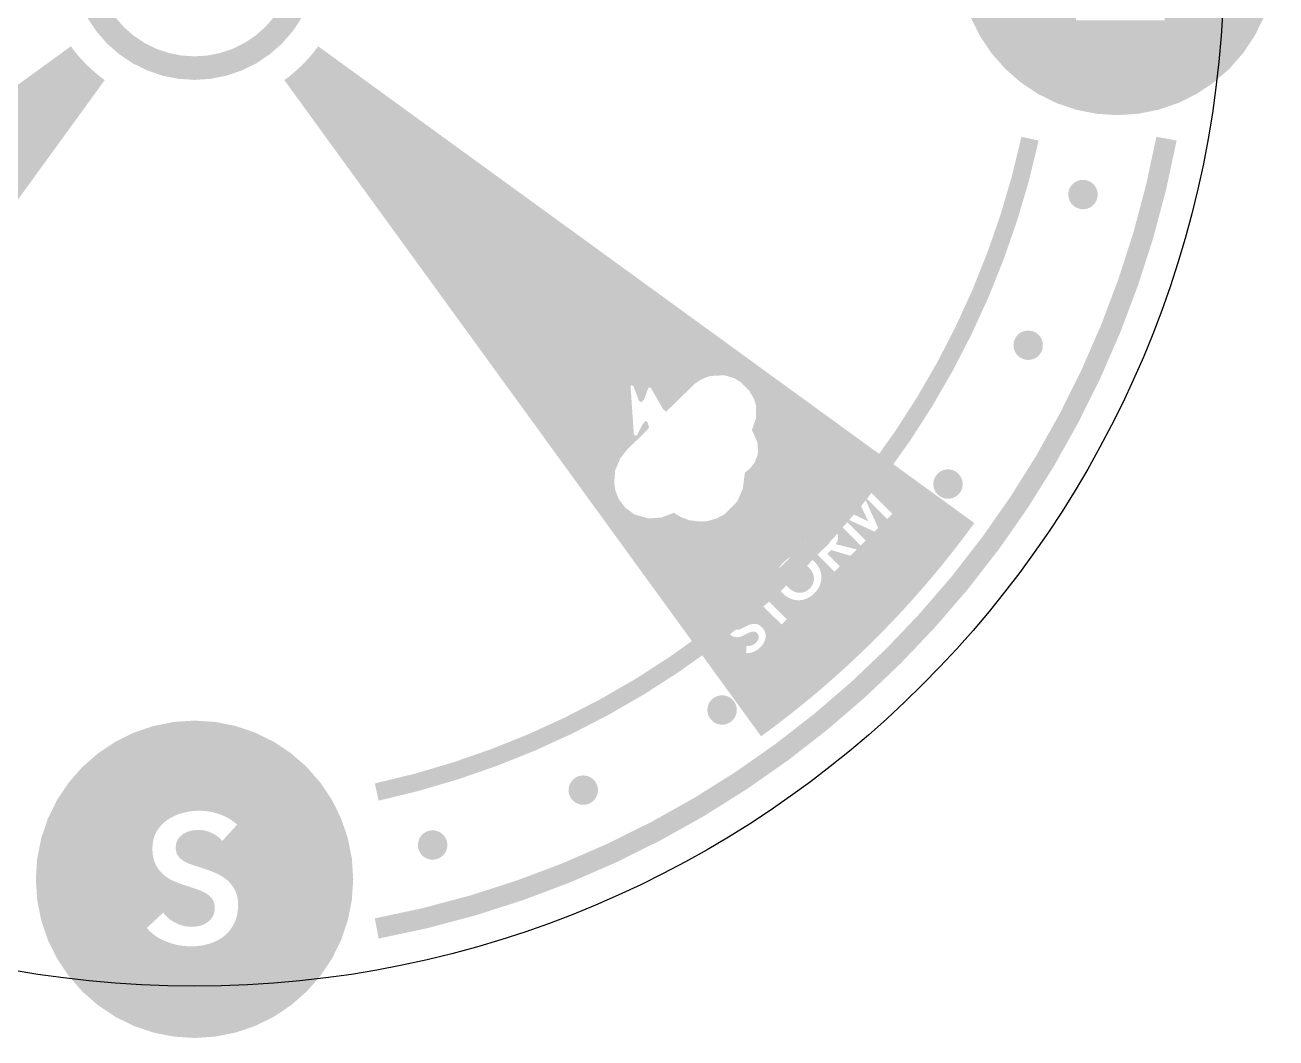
# Model space of a CAD drawing. Header units: millimetres. Extents: x 4 to 203, y 4 to 229.
# Drawn here: x 160.43 to 203, y 155.1 to 189.57 of the extents above; entities that cross this region are included whole.
import ezdxf

# ---------------------------------------------------------------- set-up
doc = ezdxf.new("R2010")
doc.units = ezdxf.units.MM
doc.layers.add('CUT', color=1, linetype='Continuous')
doc.layers.add('RASTER', color=7, linetype='Continuous')

msp = doc.modelspace()

# ---------------------------------------------------------------- hatches: boundary and pattern name
at = {"layer": 'RASTER'}
h = msp.add_hatch(color=7, dxfattribs=at)
h.paths.add_polyline_path([(203, 191.9), (202.954, 191.195), (202.816, 190.502), (202.589, 189.834), (202.277, 189.2), (201.884, 188.613), (201.418, 188.082), (200.887, 187.616), (200.3, 187.223), (199.666, 186.911), (198.998, 186.684), (198.305, 186.546), (197.6, 186.5), (196.895, 186.546), (196.202, 186.684), (195.534, 186.911), (194.9, 187.223), (194.313, 187.616), (193.782, 188.082), (193.316, 188.613), (192.923, 189.2), (192.611, 189.834), (192.384, 190.502), (192.246, 191.195), (192.2, 191.9), (192.246, 192.605), (192.384, 193.298), (192.611, 193.966), (192.923, 194.6), (193.316, 195.187), (193.782, 195.718), (194.313, 196.184), (194.9, 196.577), (195.534, 196.889), (196.202, 197.116), (196.895, 197.254), (197.6, 197.3), (198.305, 197.254), (198.998, 197.116), (199.666, 196.889), (200.3, 196.577), (200.887, 196.184), (201.418, 195.718), (201.884, 195.187), (202.277, 194.6), (202.589, 193.966), (202.816, 193.298), (202.954, 192.605)])
h.paths.add_polyline_path([(196.193, 194.12), (196.193, 189.73), (199.212, 189.73), (199.212, 190.424), (196.974, 190.424), (196.974, 191.664), (198.989, 191.664), (198.989, 192.322), (196.974, 192.322), (196.974, 193.438), (199.1, 193.438), (199.1, 194.12), (196.193, 194.12)], flags=0)
h = msp.add_hatch(color=7, dxfattribs=at)
h.paths.add_polyline_path([(170.4, 191.9), (170.364, 191.352), (170.257, 190.813), (170.08, 190.293), (169.837, 189.8), (169.532, 189.343), (169.17, 188.93), (168.757, 188.568), (168.3, 188.263), (167.807, 188.02), (167.287, 187.843), (166.748, 187.736), (166.2, 187.7), (165.652, 187.736), (165.113, 187.843), (164.593, 188.02), (164.1, 188.263), (163.643, 188.568), (163.23, 188.93), (162.868, 189.343), (162.563, 189.8), (162.32, 190.293), (162.143, 190.813), (162.036, 191.352), (162, 191.9), (162.036, 192.448), (162.143, 192.987), (162.32, 193.507), (162.563, 194), (162.868, 194.457), (163.23, 194.87), (163.643, 195.232), (164.1, 195.537), (164.593, 195.78), (165.113, 195.957), (165.652, 196.064), (166.2, 196.1), (166.748, 196.064), (167.287, 195.957), (167.807, 195.78), (168.3, 195.537), (168.757, 195.232), (169.17, 194.87), (169.532, 194.457), (169.837, 194), (170.08, 193.507), (170.257, 192.987), (170.364, 192.448)])
h.paths.add_polyline_path([(169.6, 191.9), (169.571, 191.456), (169.484, 191.02), (169.341, 190.599), (169.144, 190.2), (168.897, 189.83), (168.604, 189.496), (168.27, 189.203), (167.9, 188.956), (167.501, 188.759), (167.08, 188.616), (166.644, 188.529), (166.2, 188.5), (165.756, 188.529), (165.32, 188.616), (164.899, 188.759), (164.5, 188.956), (164.13, 189.203), (163.796, 189.496), (163.503, 189.83), (163.256, 190.2), (163.059, 190.599), (162.916, 191.02), (162.829, 191.456), (162.8, 191.9), (162.829, 192.344), (162.916, 192.78), (163.059, 193.201), (163.256, 193.6), (163.503, 193.97), (163.796, 194.304), (164.13, 194.597), (164.5, 194.844), (164.899, 195.041), (165.32, 195.184), (165.756, 195.271), (166.2, 195.3), (166.644, 195.271), (167.08, 195.184), (167.501, 195.041), (167.9, 194.844), (168.27, 194.597), (168.604, 194.304), (168.897, 193.97), (169.144, 193.6), (169.341, 193.201), (169.484, 192.78), (169.571, 192.344)], flags=0)
h = msp.add_hatch(color=7, dxfattribs=at)
h.paths.add_polyline_path([(146.921, 165.364), (146.575, 165.619), (146.233, 165.878), (145.894, 166.142), (145.558, 166.41), (145.226, 166.682), (144.898, 166.959), (144.573, 167.24), (144.253, 167.525), (143.935, 167.814), (143.622, 168.108), (143.312, 168.405), (143.007, 168.707), (142.705, 169.012), (142.408, 169.322), (142.114, 169.635), (141.825, 169.953), (141.54, 170.273), (141.259, 170.598), (140.982, 170.926), (140.71, 171.258), (140.442, 171.594), (140.178, 171.933), (139.919, 172.275), (139.664, 172.621), (161.993, 188.844), (162.033, 188.789), (162.075, 188.734), (162.116, 188.681), (162.159, 188.628), (162.202, 188.575), (162.246, 188.523), (162.29, 188.471), (162.336, 188.421), (162.382, 188.37), (162.428, 188.321), (162.475, 188.271), (162.523, 188.223), (162.571, 188.175), (162.621, 188.128), (162.67, 188.082), (162.721, 188.036), (162.771, 187.99), (162.823, 187.946), (162.875, 187.902), (162.928, 187.859), (162.981, 187.816), (163.034, 187.775), (163.089, 187.733), (163.144, 187.693)])
h.paths.add_polyline_path([(147.656, 173.434), (148.081, 173.245), (148.633, 173.173), (148.793, 172.984), (148.984, 172.837), (149.218, 172.744), (149.356, 172.723), (149.664, 172.746), (150.089, 172.933), (150.482, 172.797), (150.896, 172.788), (151.141, 172.859), (151.428, 173.026), (151.714, 173.313), (151.855, 173.547), (151.95, 173.866), (151.925, 174.365), (151.802, 174.673), (151.651, 174.886), (150.707, 175.853), (150.79, 175.952), (151.521, 176.373), (151.536, 176.426), (151.502, 176.465), (151.119, 176.605), (151.028, 176.713), (151.098, 176.781), (151.576, 176.964), (151.612, 177.04), (151.566, 177.062), (149.951, 176.951), (149.893, 176.904), (149.908, 176.843), (150.248, 176.675), (150.391, 176.564), (150.365, 176.492), (150.184, 176.433), (150.11, 176.469), (149.409, 177.191), (149.122, 177.41), (148.708, 177.587), (148.304, 177.618), (148.049, 177.587), (147.73, 177.461), (147.443, 177.244), (147.218, 176.936), (147.078, 176.458), (147.105, 176.023), (147.271, 175.587), (147.131, 175.364), (147.016, 175.066), (146.978, 174.758), (146.986, 174.45), (147.078, 174.131), (147.224, 173.855), (147.656, 173.434)], flags=0)
h.paths.add_polyline_path([(143.755, 173.22), (143.998, 173.231), (143.996, 173.259), (143.993, 173.286), (143.988, 173.314), (143.982, 173.341), (143.974, 173.368), (143.965, 173.395), (143.955, 173.422), (143.942, 173.448), (143.929, 173.474), (143.915, 173.499), (143.9, 173.523), (143.885, 173.546), (143.868, 173.568), (143.851, 173.59), (143.833, 173.61), (143.814, 173.63), (143.797, 173.646), (143.78, 173.662), (143.761, 173.678), (143.743, 173.693), (143.723, 173.707), (143.704, 173.72), (143.684, 173.733), (143.663, 173.746), (143.642, 173.757), (143.621, 173.768), (143.6, 173.777), (143.579, 173.786), (143.557, 173.793), (143.536, 173.8), (143.514, 173.805), (143.492, 173.809), (143.47, 173.813), (143.448, 173.815), (143.426, 173.816), (143.404, 173.815), (143.383, 173.814), (143.361, 173.811), (143.339, 173.807), (143.317, 173.802), (143.296, 173.795), (143.274, 173.787), (143.254, 173.777), (143.233, 173.765), (143.213, 173.752), (143.193, 173.737), (143.173, 173.72), (143.154, 173.702), (143.137, 173.684), (143.121, 173.667), (143.107, 173.649), (143.095, 173.631), (143.084, 173.614), (143.074, 173.596), (143.065, 173.579), (143.059, 173.561), (143.053, 173.544), (143.048, 173.526), (143.044, 173.509), (143.041, 173.492), (143.039, 173.474), (143.037, 173.457), (143.037, 173.44), (143.037, 173.423), (143.039, 173.406), (143.04, 173.389), (143.043, 173.372), (143.046, 173.355), (143.05, 173.338), (143.055, 173.322), (143.06, 173.305), (143.066, 173.289), (143.073, 173.273), (143.079, 173.257), (143.086, 173.241), (143.093, 173.225), (143.1, 173.21), (143.108, 173.195), (143.115, 173.179), (143.123, 173.164), (143.131, 173.149), (143.138, 173.134), (143.146, 173.119), (143.153, 173.104), (143.161, 173.089), (143.168, 173.074), (143.175, 173.06), (143.182, 173.046), (143.189, 173.032), (143.195, 173.018), (143.201, 173.004), (143.206, 172.991), (143.211, 172.977), (143.216, 172.964), (143.219, 172.952), (143.223, 172.939), (143.225, 172.926), (143.227, 172.914), (143.229, 172.902), (143.23, 172.89), (143.23, 172.878), (143.229, 172.867), (143.228, 172.855), (143.227, 172.844), (143.224, 172.833), (143.221, 172.822), (143.216, 172.811), (143.211, 172.801), (143.205, 172.79), (143.197, 172.78), (143.189, 172.77), (143.179, 172.76), (143.169, 172.75), (143.159, 172.741), (143.148, 172.733), (143.138, 172.726), (143.127, 172.72), (143.116, 172.715), (143.105, 172.711), (143.095, 172.708), (143.084, 172.705), (143.073, 172.703), (143.062, 172.702), (143.051, 172.701), (143.04, 172.701), (143.028, 172.701), (143.017, 172.703), (143.006, 172.704), (142.995, 172.706), (142.984, 172.709), (142.973, 172.712), (142.963, 172.716), (142.952, 172.721), (142.942, 172.725), (142.931, 172.731), (142.921, 172.737), (142.911, 172.743), (142.902, 172.749), (142.892, 172.756), (142.883, 172.763), (142.875, 172.77), (142.866, 172.777), (142.858, 172.785), (142.85, 172.793), (142.836, 172.808), (142.822, 172.824), (142.809, 172.842), (142.797, 172.86), (142.786, 172.879), (142.776, 172.9), (142.767, 172.921), (142.759, 172.943), (142.751, 172.966), (142.746, 172.989), (142.741, 173.011), (142.738, 173.034), (142.737, 173.056), (142.737, 173.078), (142.738, 173.1), (142.741, 173.122), (142.495, 173.131), (142.493, 173.098), (142.494, 173.066), (142.496, 173.033), (142.501, 173.001), (142.508, 172.968), (142.517, 172.936), (142.528, 172.903), (142.541, 172.871), (142.556, 172.839), (142.572, 172.808), (142.59, 172.778), (142.608, 172.75), (142.628, 172.722), (142.649, 172.695), (142.672, 172.669), (142.696, 172.644), (142.714, 172.626), (142.733, 172.609), (142.753, 172.593), (142.772, 172.577), (142.793, 172.563), (142.813, 172.549), (142.834, 172.536), (142.856, 172.524), (142.877, 172.513), (142.899, 172.503), (142.921, 172.494), (142.943, 172.486), (142.965, 172.48), (142.987, 172.475), (143.009, 172.47), (143.031, 172.467), (143.053, 172.465), (143.076, 172.465), (143.098, 172.466), (143.12, 172.467), (143.143, 172.471), (143.165, 172.475), (143.187, 172.481), (143.21, 172.488), (143.232, 172.496), (143.254, 172.506), (143.276, 172.518), (143.297, 172.531), (143.318, 172.545), (143.339, 172.562), (143.36, 172.579), (143.38, 172.599), (143.398, 172.617), (143.414, 172.636), (143.428, 172.654), (143.441, 172.673), (143.452, 172.692), (143.462, 172.711), (143.469, 172.73), (143.476, 172.749), (143.481, 172.769), (143.485, 172.788), (143.488, 172.807), (143.489, 172.826), (143.49, 172.845), (143.49, 172.864), (143.489, 172.883), (143.487, 172.902), (143.484, 172.921), (143.48, 172.94), (143.476, 172.958), (143.471, 172.977), (143.465, 172.995), (143.459, 173.013), (143.452, 173.031), (143.445, 173.049), (143.437, 173.067), (143.429, 173.084), (143.421, 173.102), (143.413, 173.119), (143.405, 173.135), (143.396, 173.152), (143.388, 173.168), (143.38, 173.184), (143.373, 173.198), (143.366, 173.211), (143.359, 173.225), (143.352, 173.238), (143.346, 173.25), (143.34, 173.263), (143.334, 173.275), (143.328, 173.288), (143.322, 173.299), (143.318, 173.311), (143.313, 173.323), (143.309, 173.334), (143.305, 173.345), (143.302, 173.356), (143.3, 173.367), (143.298, 173.377), (143.296, 173.388), (143.295, 173.398), (143.294, 173.408), (143.294, 173.418), (143.295, 173.428), (143.296, 173.438), (143.297, 173.448), (143.3, 173.457), (143.302, 173.467), (143.306, 173.476), (143.31, 173.485), (143.316, 173.494), (143.321, 173.503), (143.328, 173.512), (143.335, 173.521), (143.343, 173.529), (143.353, 173.538), (143.362, 173.546), (143.372, 173.553), (143.382, 173.559), (143.392, 173.565), (143.402, 173.569), (143.412, 173.573), (143.423, 173.576), (143.433, 173.578), (143.444, 173.58), (143.454, 173.581), (143.465, 173.581), (143.475, 173.581), (143.486, 173.58), (143.496, 173.579), (143.507, 173.577), (143.517, 173.574), (143.528, 173.571), (143.538, 173.568), (143.548, 173.564), (143.558, 173.56), (143.568, 173.555), (143.578, 173.55), (143.587, 173.544), (143.597, 173.538), (143.606, 173.532), (143.616, 173.526), (143.624, 173.519), (143.633, 173.512), (143.641, 173.505), (143.65, 173.497), (143.657, 173.49), (143.67, 173.476), (143.682, 173.462), (143.693, 173.447), (143.703, 173.431), (143.713, 173.415), (143.722, 173.398), (143.73, 173.38), (143.737, 173.361), (143.743, 173.342), (143.748, 173.324), (143.752, 173.305), (143.755, 173.288), (143.756, 173.27), (143.757, 173.253), (143.757, 173.236), (143.755, 173.22)], flags=0)
h.paths.add_polyline_path([(144.312, 172.77), (143.467, 171.924), (143.645, 171.746), (144.49, 172.592), (144.797, 172.285), (144.953, 172.44), (144.161, 173.232), (144.005, 173.077), (144.312, 172.77)], flags=0)
h.paths.add_polyline_path([(144.523, 171.875), (144.495, 171.845), (144.468, 171.815), (144.443, 171.784), (144.421, 171.752), (144.4, 171.72), (144.381, 171.688), (144.364, 171.654), (144.349, 171.62), (144.336, 171.586), (144.324, 171.551), (144.315, 171.517), (144.307, 171.482), (144.301, 171.447), (144.297, 171.412), (144.294, 171.377), (144.294, 171.342), (144.295, 171.306), (144.298, 171.271), (144.303, 171.236), (144.31, 171.201), (144.318, 171.166), (144.329, 171.132), (144.341, 171.097), (144.355, 171.063), (144.37, 171.029), (144.388, 170.996), (144.407, 170.963), (144.428, 170.931), (144.451, 170.9), (144.476, 170.869), (144.502, 170.839), (144.53, 170.81), (144.56, 170.781), (144.59, 170.755), (144.621, 170.73), (144.653, 170.707), (144.685, 170.685), (144.718, 170.666), (144.751, 170.648), (144.785, 170.632), (144.82, 170.618), (144.854, 170.606), (144.889, 170.595), (144.924, 170.587), (144.959, 170.58), (144.994, 170.575), (145.03, 170.572), (145.065, 170.57), (145.101, 170.571), (145.136, 170.573), (145.171, 170.577), (145.206, 170.583), (145.241, 170.59), (145.276, 170.6), (145.31, 170.611), (145.345, 170.625), (145.379, 170.64), (145.412, 170.657), (145.445, 170.676), (145.477, 170.696), (145.508, 170.719), (145.539, 170.744), (145.569, 170.77), (145.599, 170.799), (145.628, 170.829), (145.655, 170.86), (145.68, 170.891), (145.703, 170.923), (145.725, 170.955), (145.744, 170.988), (145.761, 171.022), (145.776, 171.056), (145.789, 171.09), (145.8, 171.125), (145.81, 171.159), (145.817, 171.194), (145.823, 171.228), (145.827, 171.263), (145.828, 171.298), (145.828, 171.333), (145.826, 171.368), (145.823, 171.403), (145.817, 171.438), (145.81, 171.472), (145.8, 171.506), (145.789, 171.541), (145.776, 171.575), (145.762, 171.609), (145.745, 171.643), (145.727, 171.676), (145.707, 171.708), (145.686, 171.74), (145.662, 171.771), (145.637, 171.802), (145.611, 171.832), (145.582, 171.862), (145.553, 171.89), (145.523, 171.917), (145.493, 171.941), (145.461, 171.964), (145.43, 171.986), (145.397, 172.005), (145.365, 172.023), (145.331, 172.039), (145.297, 172.054), (145.263, 172.067), (145.229, 172.077), (145.195, 172.087), (145.161, 172.094), (145.126, 172.099), (145.092, 172.103), (145.057, 172.105), (145.022, 172.104), (144.987, 172.103), (144.953, 172.099), (144.918, 172.093), (144.884, 172.085), (144.849, 172.076), (144.815, 172.065), (144.78, 172.052), (144.746, 172.036), (144.713, 172.019), (144.68, 172), (144.647, 171.979), (144.615, 171.956), (144.584, 171.931), (144.553, 171.904), (144.523, 171.875)], flags=0)
h.paths.add_polyline_path([(144.717, 171.681), (144.736, 171.7), (144.756, 171.718), (144.777, 171.734), (144.798, 171.75), (144.819, 171.764), (144.841, 171.777), (144.863, 171.789), (144.886, 171.8), (144.909, 171.81), (144.932, 171.819), (144.955, 171.827), (144.978, 171.833), (145.001, 171.838), (145.024, 171.842), (145.048, 171.845), (145.072, 171.846), (145.095, 171.847), (145.119, 171.846), (145.142, 171.844), (145.166, 171.841), (145.189, 171.837), (145.212, 171.831), (145.235, 171.824), (145.258, 171.816), (145.28, 171.807), (145.302, 171.796), (145.324, 171.784), (145.345, 171.771), (145.366, 171.756), (145.387, 171.74), (145.407, 171.722), (145.427, 171.704), (145.445, 171.684), (145.463, 171.664), (145.479, 171.643), (145.494, 171.622), (145.507, 171.601), (145.519, 171.579), (145.53, 171.557), (145.54, 171.534), (145.548, 171.511), (145.555, 171.488), (145.561, 171.465), (145.565, 171.441), (145.568, 171.418), (145.571, 171.394), (145.571, 171.371), (145.571, 171.347), (145.569, 171.324), (145.566, 171.3), (145.562, 171.277), (145.557, 171.253), (145.551, 171.23), (145.543, 171.207), (145.535, 171.184), (145.525, 171.161), (145.514, 171.139), (145.502, 171.116), (145.489, 171.095), (145.474, 171.073), (145.459, 171.052), (145.442, 171.032), (145.424, 171.012), (145.405, 170.992), (145.385, 170.973), (145.364, 170.954), (145.343, 170.937), (145.322, 170.921), (145.3, 170.906), (145.278, 170.893), (145.256, 170.88), (145.233, 170.869), (145.21, 170.859), (145.187, 170.85), (145.163, 170.843), (145.14, 170.837), (145.117, 170.831), (145.093, 170.827), (145.069, 170.825), (145.045, 170.823), (145.022, 170.823), (144.998, 170.824), (144.974, 170.826), (144.951, 170.83), (144.928, 170.834), (144.905, 170.84), (144.882, 170.847), (144.859, 170.856), (144.836, 170.865), (144.814, 170.876), (144.792, 170.889), (144.771, 170.902), (144.751, 170.917), (144.73, 170.933), (144.711, 170.95), (144.691, 170.968), (144.673, 170.988), (144.656, 171.007), (144.64, 171.027), (144.625, 171.048), (144.612, 171.069), (144.6, 171.091), (144.589, 171.113), (144.58, 171.135), (144.571, 171.158), (144.564, 171.181), (144.558, 171.204), (144.554, 171.227), (144.551, 171.25), (144.548, 171.274), (144.547, 171.297), (144.548, 171.321), (144.549, 171.345), (144.552, 171.369), (144.556, 171.392), (144.561, 171.416), (144.567, 171.439), (144.575, 171.462), (144.584, 171.485), (144.594, 171.508), (144.605, 171.531), (144.617, 171.554), (144.631, 171.576), (144.646, 171.598), (144.662, 171.619), (144.679, 171.64), (144.697, 171.661), (144.717, 171.681)], flags=0)
h.paths.add_polyline_path([(146.269, 171.124), (145.268, 170.123), (145.446, 169.944), (145.871, 170.369), (146.001, 170.238), (145.808, 169.582), (146.023, 169.367), (146.2, 170.079), (146.233, 170.06), (146.265, 170.043), (146.298, 170.03), (146.33, 170.019), (146.363, 170.011), (146.395, 170.006), (146.428, 170.003), (146.46, 170.004), (146.493, 170.007), (146.524, 170.014), (146.555, 170.023), (146.585, 170.036), (146.615, 170.052), (146.644, 170.072), (146.672, 170.094), (146.699, 170.12), (146.718, 170.14), (146.736, 170.16), (146.751, 170.18), (146.765, 170.201), (146.777, 170.221), (146.787, 170.242), (146.796, 170.264), (146.803, 170.285), (146.808, 170.307), (146.812, 170.328), (146.815, 170.35), (146.816, 170.371), (146.816, 170.393), (146.815, 170.414), (146.813, 170.436), (146.809, 170.457), (146.804, 170.478), (146.798, 170.5), (146.791, 170.521), (146.783, 170.541), (146.774, 170.562), (146.763, 170.583), (146.752, 170.603), (146.74, 170.624), (146.727, 170.644), (146.713, 170.664), (146.698, 170.683), (146.683, 170.703), (146.668, 170.721), (146.652, 170.74), (146.635, 170.758), (146.617, 170.776), (146.269, 171.124)], flags=0)
h.paths.add_polyline_path([(146.162, 170.369), (146.016, 170.514), (146.298, 170.796), (146.459, 170.634), (146.467, 170.626), (146.476, 170.617), (146.484, 170.608), (146.492, 170.599), (146.5, 170.589), (146.508, 170.579), (146.516, 170.569), (146.523, 170.559), (146.531, 170.548), (146.537, 170.538), (146.544, 170.527), (146.549, 170.517), (146.554, 170.506), (146.559, 170.495), (146.563, 170.484), (146.566, 170.473), (146.569, 170.462), (146.572, 170.451), (146.573, 170.44), (146.574, 170.429), (146.574, 170.418), (146.574, 170.407), (146.573, 170.396), (146.571, 170.385), (146.569, 170.374), (146.565, 170.363), (146.561, 170.352), (146.555, 170.341), (146.549, 170.331), (146.541, 170.32), (146.532, 170.31), (146.523, 170.299), (146.511, 170.289), (146.5, 170.279), (146.488, 170.27), (146.476, 170.263), (146.465, 170.257), (146.453, 170.252), (146.441, 170.248), (146.429, 170.245), (146.416, 170.243), (146.404, 170.242), (146.392, 170.241), (146.381, 170.242), (146.369, 170.243), (146.357, 170.245), (146.345, 170.247), (146.334, 170.251), (146.322, 170.255), (146.311, 170.259), (146.3, 170.264), (146.288, 170.27), (146.277, 170.276), (146.266, 170.283), (146.255, 170.29), (146.244, 170.298), (146.233, 170.306), (146.222, 170.315), (146.212, 170.323), (146.202, 170.332), (146.191, 170.341), (146.181, 170.35), (146.172, 170.359), (146.162, 170.369)], flags=0)
h.paths.add_polyline_path([(147.159, 170.234), (146.158, 169.233), (146.327, 169.063), (147.132, 169.868), (147.135, 169.865), (146.63, 168.761), (146.755, 168.636), (147.863, 169.137), (147.866, 169.134), (147.061, 168.329), (147.238, 168.153), (148.239, 169.154), (147.959, 169.434), (146.991, 168.98), (146.986, 168.984), (147.438, 169.956), (147.159, 170.234)], flags=0)
h = msp.add_hatch(color=7, dxfattribs=at)
h.paths.add_polyline_path([(192.736, 172.621), (192.481, 172.275), (192.222, 171.933), (191.958, 171.594), (191.69, 171.258), (191.418, 170.926), (191.141, 170.598), (190.86, 170.273), (190.575, 169.953), (190.286, 169.635), (189.992, 169.322), (189.695, 169.012), (189.393, 168.707), (189.088, 168.405), (188.778, 168.108), (188.465, 167.814), (188.147, 167.525), (187.827, 167.24), (187.502, 166.959), (187.174, 166.682), (186.842, 166.41), (186.506, 166.142), (186.167, 165.878), (185.825, 165.619), (185.479, 165.364), (169.256, 187.693), (169.311, 187.733), (169.366, 187.775), (169.419, 187.816), (169.472, 187.859), (169.525, 187.902), (169.577, 187.946), (169.629, 187.99), (169.679, 188.036), (169.73, 188.082), (169.779, 188.128), (169.829, 188.175), (169.877, 188.223), (169.925, 188.271), (169.972, 188.321), (170.018, 188.37), (170.064, 188.421), (170.11, 188.471), (170.154, 188.523), (170.198, 188.575), (170.241, 188.628), (170.284, 188.681), (170.325, 188.734), (170.367, 188.789), (170.407, 188.844)])
h.paths.add_polyline_path([(184.666, 173.356), (184.855, 173.781), (184.927, 174.333), (185.116, 174.493), (185.263, 174.684), (185.356, 174.918), (185.377, 175.056), (185.354, 175.364), (185.167, 175.789), (185.303, 176.182), (185.312, 176.596), (185.241, 176.841), (185.074, 177.128), (184.787, 177.414), (184.553, 177.555), (184.234, 177.65), (183.735, 177.625), (183.427, 177.502), (183.214, 177.351), (182.247, 176.407), (182.148, 176.49), (181.727, 177.221), (181.674, 177.236), (181.635, 177.202), (181.495, 176.819), (181.387, 176.728), (181.319, 176.798), (181.136, 177.276), (181.06, 177.312), (181.038, 177.266), (181.149, 175.651), (181.196, 175.593), (181.257, 175.608), (181.425, 175.948), (181.536, 176.091), (181.608, 176.065), (181.667, 175.884), (181.631, 175.81), (180.909, 175.109), (180.69, 174.822), (180.513, 174.408), (180.482, 174.004), (180.513, 173.749), (180.639, 173.43), (180.856, 173.143), (181.164, 172.918), (181.642, 172.778), (182.077, 172.805), (182.513, 172.971), (182.736, 172.831), (183.034, 172.716), (183.342, 172.678), (183.65, 172.686), (183.969, 172.778), (184.245, 172.924), (184.666, 173.356)], flags=0)
h.paths.add_polyline_path([(184.88, 169.455), (184.869, 169.698), (184.841, 169.696), (184.814, 169.693), (184.786, 169.688), (184.759, 169.682), (184.732, 169.674), (184.705, 169.665), (184.678, 169.655), (184.652, 169.642), (184.626, 169.629), (184.601, 169.615), (184.577, 169.6), (184.554, 169.585), (184.532, 169.568), (184.51, 169.551), (184.49, 169.533), (184.47, 169.514), (184.454, 169.497), (184.438, 169.48), (184.422, 169.461), (184.407, 169.443), (184.393, 169.423), (184.38, 169.404), (184.367, 169.384), (184.354, 169.363), (184.343, 169.342), (184.332, 169.321), (184.323, 169.3), (184.314, 169.279), (184.307, 169.257), (184.3, 169.236), (184.295, 169.214), (184.291, 169.192), (184.287, 169.17), (184.285, 169.148), (184.284, 169.126), (184.285, 169.104), (184.286, 169.083), (184.289, 169.061), (184.293, 169.039), (184.298, 169.017), (184.305, 168.996), (184.313, 168.974), (184.323, 168.954), (184.335, 168.933), (184.348, 168.913), (184.363, 168.893), (184.38, 168.873), (184.398, 168.854), (184.416, 168.837), (184.433, 168.821), (184.451, 168.807), (184.469, 168.795), (184.486, 168.784), (184.504, 168.774), (184.521, 168.765), (184.539, 168.759), (184.556, 168.753), (184.574, 168.748), (184.591, 168.744), (184.608, 168.741), (184.626, 168.739), (184.643, 168.737), (184.66, 168.737), (184.677, 168.737), (184.694, 168.739), (184.711, 168.74), (184.728, 168.743), (184.745, 168.746), (184.762, 168.75), (184.778, 168.755), (184.795, 168.76), (184.811, 168.766), (184.827, 168.773), (184.843, 168.779), (184.859, 168.786), (184.875, 168.793), (184.89, 168.8), (184.905, 168.808), (184.921, 168.815), (184.936, 168.823), (184.951, 168.831), (184.966, 168.838), (184.981, 168.846), (184.996, 168.853), (185.011, 168.861), (185.026, 168.868), (185.04, 168.875), (185.054, 168.882), (185.068, 168.889), (185.082, 168.895), (185.096, 168.901), (185.109, 168.906), (185.123, 168.911), (185.136, 168.916), (185.148, 168.919), (185.161, 168.923), (185.174, 168.925), (185.186, 168.927), (185.198, 168.929), (185.21, 168.93), (185.222, 168.93), (185.233, 168.929), (185.245, 168.928), (185.256, 168.927), (185.267, 168.924), (185.278, 168.921), (185.289, 168.916), (185.299, 168.911), (185.31, 168.905), (185.32, 168.897), (185.33, 168.889), (185.34, 168.879), (185.35, 168.869), (185.359, 168.859), (185.367, 168.848), (185.374, 168.838), (185.38, 168.827), (185.385, 168.816), (185.389, 168.805), (185.392, 168.795), (185.395, 168.784), (185.397, 168.773), (185.398, 168.762), (185.399, 168.751), (185.399, 168.74), (185.399, 168.728), (185.397, 168.717), (185.396, 168.706), (185.394, 168.695), (185.391, 168.684), (185.388, 168.673), (185.384, 168.663), (185.379, 168.652), (185.375, 168.642), (185.369, 168.631), (185.363, 168.621), (185.357, 168.611), (185.351, 168.602), (185.344, 168.592), (185.337, 168.583), (185.33, 168.575), (185.323, 168.566), (185.315, 168.558), (185.307, 168.55), (185.292, 168.536), (185.276, 168.522), (185.258, 168.509), (185.24, 168.497), (185.221, 168.486), (185.2, 168.476), (185.179, 168.467), (185.157, 168.459), (185.134, 168.451), (185.111, 168.446), (185.089, 168.441), (185.066, 168.438), (185.044, 168.437), (185.022, 168.437), (185, 168.438), (184.978, 168.441), (184.969, 168.195), (185.002, 168.193), (185.034, 168.194), (185.067, 168.196), (185.099, 168.201), (185.132, 168.208), (185.164, 168.217), (185.197, 168.228), (185.229, 168.241), (185.261, 168.256), (185.292, 168.272), (185.322, 168.29), (185.35, 168.308), (185.378, 168.328), (185.405, 168.349), (185.431, 168.372), (185.456, 168.396), (185.474, 168.414), (185.491, 168.433), (185.507, 168.453), (185.523, 168.472), (185.537, 168.493), (185.551, 168.513), (185.564, 168.534), (185.576, 168.556), (185.587, 168.577), (185.597, 168.599), (185.606, 168.621), (185.614, 168.643), (185.62, 168.665), (185.625, 168.687), (185.63, 168.709), (185.633, 168.731), (185.635, 168.753), (185.635, 168.776), (185.634, 168.798), (185.633, 168.82), (185.629, 168.843), (185.625, 168.865), (185.619, 168.887), (185.612, 168.91), (185.604, 168.932), (185.594, 168.954), (185.582, 168.976), (185.569, 168.997), (185.555, 169.018), (185.538, 169.039), (185.521, 169.06), (185.501, 169.08), (185.483, 169.098), (185.464, 169.114), (185.446, 169.128), (185.427, 169.141), (185.408, 169.152), (185.389, 169.162), (185.37, 169.169), (185.351, 169.176), (185.331, 169.181), (185.312, 169.185), (185.293, 169.188), (185.274, 169.189), (185.255, 169.19), (185.236, 169.19), (185.217, 169.189), (185.198, 169.187), (185.179, 169.184), (185.16, 169.18), (185.142, 169.176), (185.123, 169.171), (185.105, 169.165), (185.087, 169.159), (185.069, 169.152), (185.051, 169.145), (185.033, 169.137), (185.016, 169.129), (184.998, 169.121), (184.981, 169.113), (184.965, 169.105), (184.948, 169.096), (184.932, 169.088), (184.916, 169.08), (184.902, 169.073), (184.889, 169.066), (184.875, 169.059), (184.862, 169.052), (184.85, 169.046), (184.837, 169.04), (184.825, 169.034), (184.812, 169.028), (184.801, 169.022), (184.789, 169.018), (184.777, 169.013), (184.766, 169.009), (184.755, 169.005), (184.744, 169.002), (184.733, 169), (184.723, 168.998), (184.712, 168.996), (184.702, 168.995), (184.692, 168.994), (184.682, 168.994), (184.672, 168.995), (184.662, 168.996), (184.652, 168.997), (184.643, 169), (184.633, 169.002), (184.624, 169.006), (184.615, 169.01), (184.606, 169.016), (184.597, 169.021), (184.588, 169.028), (184.579, 169.035), (184.571, 169.043), (184.562, 169.053), (184.554, 169.062), (184.547, 169.072), (184.541, 169.082), (184.535, 169.092), (184.531, 169.102), (184.527, 169.112), (184.524, 169.123), (184.522, 169.133), (184.52, 169.144), (184.519, 169.154), (184.519, 169.165), (184.519, 169.175), (184.52, 169.186), (184.521, 169.196), (184.523, 169.207), (184.526, 169.217), (184.529, 169.228), (184.532, 169.238), (184.536, 169.248), (184.54, 169.258), (184.545, 169.268), (184.55, 169.278), (184.556, 169.287), (184.562, 169.297), (184.568, 169.306), (184.574, 169.316), (184.581, 169.324), (184.588, 169.333), (184.595, 169.341), (184.603, 169.35), (184.61, 169.357), (184.624, 169.37), (184.638, 169.382), (184.653, 169.393), (184.669, 169.403), (184.685, 169.413), (184.702, 169.422), (184.72, 169.43), (184.739, 169.437), (184.758, 169.443), (184.776, 169.448), (184.795, 169.452), (184.812, 169.455), (184.83, 169.456), (184.847, 169.457), (184.864, 169.457), (184.88, 169.455)], flags=0)
h.paths.add_polyline_path([(185.33, 170.012), (186.176, 169.167), (186.354, 169.345), (185.508, 170.19), (185.815, 170.497), (185.66, 170.653), (184.868, 169.861), (185.023, 169.705), (185.33, 170.012)], flags=0)
h.paths.add_polyline_path([(186.225, 170.223), (186.255, 170.195), (186.285, 170.168), (186.316, 170.143), (186.348, 170.121), (186.38, 170.1), (186.412, 170.081), (186.446, 170.064), (186.48, 170.049), (186.514, 170.036), (186.549, 170.024), (186.583, 170.015), (186.618, 170.007), (186.653, 170.001), (186.688, 169.997), (186.723, 169.994), (186.758, 169.994), (186.794, 169.995), (186.829, 169.998), (186.864, 170.003), (186.899, 170.01), (186.934, 170.018), (186.968, 170.029), (187.003, 170.041), (187.037, 170.055), (187.071, 170.07), (187.104, 170.088), (187.137, 170.107), (187.169, 170.128), (187.2, 170.151), (187.231, 170.176), (187.261, 170.202), (187.29, 170.23), (187.319, 170.26), (187.345, 170.29), (187.37, 170.321), (187.393, 170.353), (187.415, 170.385), (187.434, 170.418), (187.452, 170.451), (187.468, 170.485), (187.482, 170.52), (187.494, 170.554), (187.505, 170.589), (187.513, 170.624), (187.52, 170.659), (187.525, 170.694), (187.528, 170.73), (187.53, 170.765), (187.529, 170.801), (187.527, 170.836), (187.523, 170.871), (187.517, 170.906), (187.51, 170.941), (187.5, 170.976), (187.489, 171.01), (187.475, 171.045), (187.46, 171.079), (187.443, 171.112), (187.424, 171.145), (187.404, 171.177), (187.381, 171.208), (187.356, 171.239), (187.33, 171.269), (187.301, 171.299), (187.271, 171.328), (187.24, 171.355), (187.209, 171.38), (187.177, 171.403), (187.145, 171.425), (187.112, 171.444), (187.078, 171.461), (187.044, 171.476), (187.01, 171.489), (186.975, 171.5), (186.941, 171.51), (186.906, 171.517), (186.872, 171.523), (186.837, 171.527), (186.802, 171.528), (186.767, 171.528), (186.732, 171.526), (186.697, 171.523), (186.662, 171.517), (186.628, 171.51), (186.594, 171.5), (186.559, 171.489), (186.525, 171.476), (186.491, 171.462), (186.457, 171.445), (186.424, 171.427), (186.392, 171.407), (186.36, 171.386), (186.329, 171.362), (186.298, 171.337), (186.268, 171.311), (186.238, 171.282), (186.21, 171.253), (186.183, 171.223), (186.159, 171.193), (186.136, 171.161), (186.114, 171.13), (186.095, 171.097), (186.077, 171.065), (186.061, 171.031), (186.046, 170.997), (186.033, 170.963), (186.023, 170.929), (186.013, 170.895), (186.006, 170.861), (186.001, 170.826), (185.997, 170.792), (185.995, 170.757), (185.996, 170.722), (185.997, 170.687), (186.001, 170.653), (186.007, 170.618), (186.015, 170.584), (186.024, 170.549), (186.035, 170.515), (186.048, 170.48), (186.064, 170.446), (186.081, 170.413), (186.1, 170.38), (186.121, 170.347), (186.144, 170.315), (186.169, 170.284), (186.196, 170.253), (186.225, 170.223)], flags=0)
h.paths.add_polyline_path([(186.419, 170.417), (186.4, 170.436), (186.382, 170.456), (186.366, 170.477), (186.35, 170.498), (186.336, 170.519), (186.323, 170.541), (186.311, 170.563), (186.3, 170.586), (186.29, 170.609), (186.281, 170.632), (186.273, 170.655), (186.267, 170.678), (186.262, 170.701), (186.258, 170.724), (186.255, 170.748), (186.254, 170.772), (186.253, 170.795), (186.254, 170.819), (186.256, 170.842), (186.259, 170.866), (186.263, 170.889), (186.269, 170.912), (186.276, 170.935), (186.284, 170.958), (186.293, 170.98), (186.304, 171.002), (186.316, 171.024), (186.329, 171.045), (186.344, 171.066), (186.36, 171.087), (186.378, 171.107), (186.396, 171.127), (186.416, 171.145), (186.436, 171.163), (186.457, 171.179), (186.478, 171.194), (186.499, 171.207), (186.521, 171.219), (186.543, 171.23), (186.566, 171.24), (186.589, 171.248), (186.612, 171.255), (186.635, 171.261), (186.659, 171.265), (186.682, 171.268), (186.706, 171.271), (186.729, 171.271), (186.753, 171.271), (186.776, 171.269), (186.8, 171.266), (186.823, 171.262), (186.847, 171.257), (186.87, 171.251), (186.893, 171.243), (186.916, 171.235), (186.939, 171.225), (186.961, 171.214), (186.984, 171.202), (187.005, 171.189), (187.027, 171.174), (187.048, 171.159), (187.068, 171.142), (187.088, 171.124), (187.108, 171.105), (187.127, 171.085), (187.146, 171.064), (187.163, 171.043), (187.179, 171.022), (187.194, 171), (187.207, 170.978), (187.22, 170.956), (187.231, 170.933), (187.241, 170.91), (187.25, 170.887), (187.257, 170.863), (187.263, 170.84), (187.269, 170.817), (187.273, 170.793), (187.275, 170.769), (187.277, 170.745), (187.277, 170.722), (187.276, 170.698), (187.274, 170.674), (187.27, 170.651), (187.266, 170.628), (187.26, 170.605), (187.253, 170.582), (187.244, 170.559), (187.235, 170.536), (187.224, 170.514), (187.211, 170.492), (187.198, 170.471), (187.183, 170.451), (187.167, 170.43), (187.15, 170.411), (187.132, 170.391), (187.112, 170.373), (187.093, 170.356), (187.073, 170.34), (187.052, 170.325), (187.031, 170.312), (187.009, 170.3), (186.987, 170.289), (186.965, 170.28), (186.942, 170.271), (186.919, 170.264), (186.896, 170.258), (186.873, 170.254), (186.85, 170.251), (186.826, 170.248), (186.803, 170.247), (186.779, 170.248), (186.755, 170.249), (186.731, 170.252), (186.708, 170.256), (186.684, 170.261), (186.661, 170.267), (186.638, 170.275), (186.615, 170.284), (186.592, 170.294), (186.569, 170.305), (186.546, 170.317), (186.524, 170.331), (186.502, 170.346), (186.481, 170.362), (186.46, 170.379), (186.439, 170.397), (186.419, 170.417)], flags=0)
h.paths.add_polyline_path([(186.976, 171.969), (187.977, 170.968), (188.156, 171.146), (187.731, 171.571), (187.862, 171.701), (188.518, 171.508), (188.733, 171.723), (188.021, 171.9), (188.04, 171.933), (188.057, 171.965), (188.07, 171.998), (188.081, 172.03), (188.089, 172.063), (188.094, 172.095), (188.097, 172.128), (188.096, 172.16), (188.093, 172.193), (188.086, 172.224), (188.077, 172.255), (188.064, 172.285), (188.048, 172.315), (188.028, 172.344), (188.006, 172.372), (187.98, 172.399), (187.96, 172.418), (187.94, 172.436), (187.92, 172.451), (187.899, 172.465), (187.879, 172.477), (187.858, 172.487), (187.836, 172.496), (187.815, 172.503), (187.793, 172.508), (187.772, 172.512), (187.75, 172.515), (187.729, 172.516), (187.707, 172.516), (187.686, 172.515), (187.664, 172.513), (187.643, 172.509), (187.622, 172.504), (187.6, 172.498), (187.579, 172.491), (187.559, 172.483), (187.538, 172.474), (187.517, 172.463), (187.497, 172.452), (187.476, 172.44), (187.456, 172.427), (187.436, 172.413), (187.417, 172.398), (187.397, 172.383), (187.379, 172.368), (187.36, 172.352), (187.342, 172.335), (187.324, 172.317), (186.976, 171.969)], flags=0)
h.paths.add_polyline_path([(187.731, 171.862), (187.586, 171.716), (187.304, 171.998), (187.466, 172.159), (187.474, 172.167), (187.483, 172.176), (187.492, 172.184), (187.501, 172.192), (187.511, 172.2), (187.521, 172.208), (187.531, 172.216), (187.541, 172.223), (187.552, 172.231), (187.562, 172.237), (187.573, 172.244), (187.583, 172.249), (187.594, 172.254), (187.605, 172.259), (187.616, 172.263), (187.627, 172.266), (187.638, 172.269), (187.649, 172.272), (187.66, 172.273), (187.671, 172.274), (187.682, 172.274), (187.693, 172.274), (187.704, 172.273), (187.715, 172.271), (187.726, 172.269), (187.737, 172.265), (187.748, 172.261), (187.759, 172.255), (187.769, 172.249), (187.78, 172.241), (187.79, 172.232), (187.801, 172.223), (187.811, 172.211), (187.821, 172.2), (187.83, 172.188), (187.837, 172.176), (187.843, 172.165), (187.848, 172.153), (187.852, 172.141), (187.855, 172.129), (187.857, 172.116), (187.858, 172.104), (187.859, 172.092), (187.858, 172.081), (187.857, 172.069), (187.855, 172.057), (187.853, 172.045), (187.849, 172.034), (187.845, 172.022), (187.841, 172.011), (187.836, 172), (187.83, 171.988), (187.824, 171.977), (187.817, 171.966), (187.81, 171.955), (187.802, 171.944), (187.794, 171.933), (187.785, 171.922), (187.777, 171.912), (187.768, 171.902), (187.759, 171.891), (187.75, 171.881), (187.741, 171.872), (187.731, 171.862)], flags=0)
h.paths.add_polyline_path([(187.866, 172.859), (188.867, 171.858), (189.037, 172.027), (188.232, 172.832), (188.235, 172.835), (189.339, 172.33), (189.464, 172.455), (188.963, 173.563), (188.966, 173.566), (189.771, 172.761), (189.947, 172.938), (188.946, 173.939), (188.666, 173.659), (189.12, 172.691), (189.116, 172.686), (188.144, 173.138), (187.866, 172.859)], flags=0)
for points in [[(199.618, 185.636), (199.263, 183.973), (198.825, 182.33), (198.306, 180.711), (197.707, 179.12), (197.029, 177.561), (196.273, 176.038), (195.443, 174.555), (194.539, 173.115), (193.565, 171.722), (192.522, 170.379), (191.413, 169.09), (190.242, 167.858), (189.01, 166.687), (187.721, 165.578), (186.378, 164.535), (184.985, 163.561), (183.545, 162.657), (182.062, 161.827), (180.539, 161.071), (178.98, 160.393), (177.389, 159.794), (175.77, 159.275), (174.127, 158.837), (172.464, 158.482), (172.336, 159.17), (173.964, 159.518), (175.573, 159.946), (177.158, 160.455), (178.717, 161.042), (180.243, 161.706), (181.735, 162.446), (183.188, 163.259), (184.598, 164.144), (185.963, 165.099), (187.278, 166.12), (188.54, 167.206), (189.747, 168.353), (190.894, 169.56), (191.98, 170.822), (193.001, 172.137), (193.956, 173.502), (194.841, 174.912), (195.654, 176.365), (196.394, 177.857), (197.058, 179.383), (197.645, 180.942), (198.154, 182.527), (198.582, 184.136), (198.93, 185.764)], [(194.925, 185.636), (194.595, 184.278), (194.2, 182.936), (193.742, 181.615), (193.222, 180.318), (192.641, 179.046), (192, 177.804), (191.301, 176.593), (190.545, 175.417), (189.734, 174.278), (188.869, 173.179), (187.954, 172.123), (186.989, 171.111), (185.977, 170.146), (184.921, 169.231), (183.822, 168.366), (182.683, 167.555), (181.507, 166.799), (180.296, 166.1), (179.054, 165.459), (177.782, 164.878), (176.485, 164.358), (175.164, 163.9), (173.822, 163.505), (172.464, 163.175), (172.336, 163.761), (173.667, 164.085), (174.981, 164.471), (176.275, 164.92), (177.546, 165.429), (178.792, 165.998), (180.009, 166.626), (181.195, 167.311), (182.347, 168.052), (183.462, 168.847), (184.539, 169.693), (185.574, 170.59), (186.565, 171.535), (187.51, 172.526), (188.407, 173.561), (189.253, 174.638), (190.048, 175.753), (190.789, 176.905), (191.474, 178.091), (192.102, 179.308), (192.671, 180.554), (193.18, 181.825), (193.629, 183.119), (194.015, 184.433), (194.339, 185.764)], [(196.933, 183.799), (196.929, 183.734), (196.916, 183.67), (196.895, 183.608), (196.866, 183.549), (196.83, 183.495), (196.787, 183.445), (196.738, 183.402), (196.683, 183.366), (196.625, 183.337), (196.563, 183.316), (196.499, 183.303), (196.433, 183.299), (196.368, 183.303), (196.304, 183.316), (196.242, 183.337), (196.183, 183.366), (196.129, 183.402), (196.08, 183.445), (196.037, 183.495), (196, 183.549), (195.972, 183.608), (195.951, 183.67), (195.938, 183.734), (195.933, 183.799), (195.938, 183.864), (195.951, 183.928), (195.972, 183.99), (196, 184.049), (196.037, 184.103), (196.08, 184.153), (196.129, 184.196), (196.183, 184.232), (196.242, 184.261), (196.304, 184.282), (196.368, 184.295), (196.433, 184.299), (196.499, 184.295), (196.563, 184.282), (196.625, 184.261), (196.683, 184.232), (196.738, 184.196), (196.787, 184.153), (196.83, 184.103), (196.866, 184.049), (196.895, 183.99), (196.916, 183.928), (196.929, 183.864)], [(195.067, 178.672), (195.063, 178.607), (195.05, 178.543), (195.029, 178.481), (195, 178.422), (194.964, 178.368), (194.921, 178.318), (194.872, 178.275), (194.817, 178.239), (194.759, 178.21), (194.697, 178.189), (194.633, 178.176), (194.567, 178.172), (194.502, 178.176), (194.438, 178.189), (194.376, 178.21), (194.317, 178.239), (194.263, 178.275), (194.214, 178.318), (194.171, 178.368), (194.134, 178.422), (194.105, 178.481), (194.084, 178.543), (194.072, 178.607), (194.067, 178.672), (194.072, 178.737), (194.084, 178.801), (194.105, 178.863), (194.134, 178.922), (194.171, 178.976), (194.214, 179.026), (194.263, 179.069), (194.317, 179.105), (194.376, 179.134), (194.438, 179.155), (194.502, 179.168), (194.567, 179.172), (194.633, 179.168), (194.697, 179.155), (194.759, 179.134), (194.817, 179.105), (194.872, 179.069), (194.921, 179.026), (194.964, 178.976), (195, 178.922), (195.029, 178.863), (195.05, 178.801), (195.063, 178.737)], [(192.339, 173.947), (192.335, 173.882), (192.322, 173.818), (192.301, 173.756), (192.272, 173.697), (192.236, 173.643), (192.193, 173.594), (192.144, 173.55), (192.089, 173.514), (192.031, 173.485), (191.969, 173.464), (191.905, 173.451), (191.839, 173.447), (191.774, 173.451), (191.71, 173.464), (191.648, 173.485), (191.589, 173.514), (191.535, 173.55), (191.486, 173.594), (191.443, 173.643), (191.406, 173.697), (191.378, 173.756), (191.356, 173.818), (191.344, 173.882), (191.339, 173.947), (191.344, 174.012), (191.356, 174.076), (191.378, 174.138), (191.406, 174.197), (191.443, 174.251), (191.486, 174.301), (191.535, 174.344), (191.589, 174.38), (191.648, 174.409), (191.71, 174.43), (191.774, 174.443), (191.839, 174.447), (191.905, 174.443), (191.969, 174.43), (192.031, 174.409), (192.089, 174.38), (192.144, 174.344), (192.193, 174.301), (192.236, 174.251), (192.272, 174.197), (192.301, 174.138), (192.322, 174.076), (192.335, 174.012)], [(184.653, 166.261), (184.649, 166.195), (184.636, 166.131), (184.615, 166.069), (184.586, 166.011), (184.55, 165.956), (184.506, 165.907), (184.457, 165.864), (184.403, 165.828), (184.344, 165.799), (184.282, 165.778), (184.218, 165.765), (184.153, 165.761), (184.088, 165.765), (184.024, 165.778), (183.962, 165.799), (183.903, 165.828), (183.849, 165.864), (183.799, 165.907), (183.756, 165.956), (183.72, 166.011), (183.691, 166.069), (183.67, 166.131), (183.657, 166.195), (183.653, 166.261), (183.657, 166.326), (183.67, 166.39), (183.691, 166.452), (183.72, 166.511), (183.756, 166.565), (183.799, 166.614), (183.849, 166.657), (183.903, 166.694), (183.962, 166.722), (184.024, 166.744), (184.088, 166.756), (184.153, 166.761), (184.218, 166.756), (184.282, 166.744), (184.344, 166.722), (184.403, 166.694), (184.457, 166.657), (184.506, 166.614), (184.55, 166.565), (184.586, 166.511), (184.615, 166.452), (184.636, 166.39), (184.649, 166.326)], [(179.928, 163.533), (179.924, 163.467), (179.911, 163.403), (179.89, 163.341), (179.861, 163.283), (179.825, 163.228), (179.782, 163.179), (179.732, 163.136), (179.678, 163.1), (179.619, 163.071), (179.557, 163.05), (179.493, 163.037), (179.428, 163.033), (179.363, 163.037), (179.299, 163.05), (179.237, 163.071), (179.178, 163.1), (179.124, 163.136), (179.074, 163.179), (179.031, 163.228), (178.995, 163.283), (178.966, 163.341), (178.945, 163.403), (178.932, 163.467), (178.928, 163.533), (178.932, 163.598), (178.945, 163.662), (178.966, 163.724), (178.995, 163.783), (179.031, 163.837), (179.074, 163.886), (179.124, 163.929), (179.178, 163.966), (179.237, 163.995), (179.299, 164.016), (179.363, 164.028), (179.428, 164.033), (179.493, 164.028), (179.557, 164.016), (179.619, 163.995), (179.678, 163.966), (179.732, 163.929), (179.782, 163.886), (179.825, 163.837), (179.861, 163.783), (179.89, 163.724), (179.911, 163.662), (179.924, 163.598)], [(174.801, 161.667), (174.797, 161.601), (174.784, 161.537), (174.763, 161.475), (174.734, 161.417), (174.698, 161.362), (174.655, 161.313), (174.605, 161.27), (174.551, 161.234), (174.492, 161.205), (174.43, 161.184), (174.366, 161.171), (174.301, 161.167), (174.236, 161.171), (174.172, 161.184), (174.11, 161.205), (174.051, 161.234), (173.997, 161.27), (173.947, 161.313), (173.904, 161.362), (173.868, 161.417), (173.839, 161.475), (173.818, 161.537), (173.805, 161.601), (173.801, 161.667), (173.805, 161.732), (173.818, 161.796), (173.839, 161.858), (173.868, 161.917), (173.904, 161.971), (173.947, 162.02), (173.997, 162.063), (174.051, 162.1), (174.11, 162.128), (174.172, 162.149), (174.236, 162.162), (174.301, 162.167), (174.366, 162.162), (174.43, 162.149), (174.492, 162.128), (174.551, 162.1), (174.605, 162.063), (174.655, 162.02), (174.698, 161.971), (174.734, 161.917), (174.763, 161.858), (174.784, 161.796), (174.797, 161.732)]]:
    msp.add_hatch(color=7, dxfattribs=at).paths.add_polyline_path(points)
h = msp.add_hatch(color=7, dxfattribs=at)
h.paths.add_polyline_path([(171.6, 160.5), (171.554, 159.795), (171.416, 159.102), (171.189, 158.434), (170.877, 157.8), (170.484, 157.213), (170.018, 156.682), (169.487, 156.216), (168.9, 155.823), (168.266, 155.511), (167.598, 155.284), (166.905, 155.146), (166.2, 155.1), (165.495, 155.146), (164.802, 155.284), (164.134, 155.511), (163.5, 155.823), (162.913, 156.216), (162.382, 156.682), (161.916, 157.213), (161.523, 157.8), (161.211, 158.434), (160.984, 159.102), (160.846, 159.795), (160.8, 160.5), (160.846, 161.205), (160.984, 161.898), (161.211, 162.566), (161.523, 163.2), (161.916, 163.787), (162.382, 164.318), (162.913, 164.784), (163.5, 165.177), (164.134, 165.489), (164.802, 165.716), (165.495, 165.854), (166.2, 165.9), (166.905, 165.854), (167.598, 165.716), (168.266, 165.489), (168.9, 165.177), (169.487, 164.784), (170.018, 164.318), (170.484, 163.787), (170.877, 163.2), (171.189, 162.566), (171.416, 161.898), (171.554, 161.205)])
h.paths.add_polyline_path([(167.142, 161.802), (167.651, 162.36), (167.586, 162.417), (167.518, 162.47), (167.448, 162.52), (167.374, 162.566), (167.298, 162.608), (167.219, 162.647), (167.137, 162.682), (167.052, 162.713), (166.967, 162.741), (166.881, 162.765), (166.796, 162.785), (166.711, 162.802), (166.626, 162.815), (166.542, 162.824), (166.457, 162.829), (166.374, 162.831), (166.299, 162.83), (166.225, 162.826), (166.152, 162.82), (166.078, 162.812), (166.005, 162.801), (165.932, 162.788), (165.86, 162.772), (165.788, 162.754), (165.717, 162.733), (165.647, 162.71), (165.58, 162.684), (165.515, 162.656), (165.452, 162.625), (165.39, 162.592), (165.331, 162.556), (165.273, 162.518), (165.218, 162.477), (165.165, 162.434), (165.116, 162.388), (165.069, 162.339), (165.024, 162.288), (164.982, 162.234), (164.944, 162.177), (164.907, 162.118), (164.875, 162.056), (164.846, 161.991), (164.822, 161.924), (164.803, 161.853), (164.787, 161.78), (164.777, 161.703), (164.77, 161.624), (164.768, 161.542), (164.769, 161.466), (164.774, 161.393), (164.782, 161.323), (164.793, 161.257), (164.807, 161.194), (164.824, 161.134), (164.844, 161.077), (164.867, 161.024), (164.893, 160.973), (164.92, 160.924), (164.95, 160.877), (164.981, 160.832), (165.014, 160.79), (165.049, 160.749), (165.086, 160.71), (165.124, 160.674), (165.164, 160.639), (165.206, 160.606), (165.249, 160.574), (165.292, 160.545), (165.338, 160.517), (165.384, 160.491), (165.432, 160.467), (165.481, 160.444), (165.53, 160.423), (165.58, 160.402), (165.63, 160.383), (165.679, 160.364), (165.729, 160.345), (165.778, 160.328), (165.828, 160.311), (165.878, 160.295), (165.928, 160.278), (165.979, 160.262), (166.028, 160.245), (166.078, 160.229), (166.126, 160.213), (166.174, 160.197), (166.221, 160.181), (166.268, 160.165), (166.314, 160.149), (166.358, 160.133), (166.401, 160.116), (166.442, 160.098), (166.481, 160.079), (166.519, 160.06), (166.556, 160.04), (166.591, 160.02), (166.624, 159.998), (166.655, 159.976), (166.685, 159.952), (166.713, 159.928), (166.739, 159.903), (166.764, 159.877), (166.787, 159.849), (166.808, 159.821), (166.826, 159.792), (166.843, 159.76), (166.857, 159.727), (166.868, 159.692), (166.877, 159.655), (166.883, 159.616), (166.887, 159.575), (166.888, 159.533), (166.887, 159.489), (166.884, 159.447), (166.878, 159.406), (166.87, 159.368), (166.86, 159.331), (166.848, 159.296), (166.834, 159.263), (166.817, 159.232), (166.798, 159.203), (166.779, 159.174), (166.757, 159.147), (166.735, 159.121), (166.711, 159.097), (166.686, 159.073), (166.659, 159.051), (166.631, 159.031), (166.602, 159.011), (166.572, 158.993), (166.541, 158.977), (166.509, 158.962), (166.477, 158.948), (166.443, 158.936), (166.409, 158.925), (166.374, 158.916), (166.338, 158.908), (166.303, 158.901), (166.268, 158.895), (166.233, 158.89), (166.198, 158.887), (166.163, 158.884), (166.129, 158.882), (166.095, 158.882), (166.029, 158.884), (165.964, 158.89), (165.898, 158.9), (165.832, 158.914), (165.765, 158.933), (165.699, 158.955), (165.632, 158.981), (165.564, 159.012), (165.499, 159.046), (165.436, 159.083), (165.377, 159.123), (165.322, 159.165), (165.27, 159.211), (165.221, 159.26), (165.176, 159.311), (165.134, 159.365), (164.576, 158.845), (164.643, 158.769), (164.715, 158.699), (164.792, 158.633), (164.873, 158.573), (164.959, 158.516), (165.05, 158.465), (165.145, 158.418), (165.245, 158.377), (165.348, 158.339), (165.451, 158.307), (165.555, 158.28), (165.659, 158.258), (165.764, 158.241), (165.869, 158.228), (165.976, 158.221), (166.082, 158.218), (166.162, 158.22), (166.241, 158.224), (166.32, 158.231), (166.397, 158.24), (166.473, 158.252), (166.548, 158.267), (166.623, 158.285), (166.696, 158.305), (166.768, 158.328), (166.837, 158.354), (166.904, 158.383), (166.969, 158.414), (167.031, 158.448), (167.091, 158.484), (167.149, 158.524), (167.204, 158.566), (167.257, 158.61), (167.307, 158.658), (167.355, 158.708), (167.4, 158.762), (167.442, 158.818), (167.481, 158.877), (167.518, 158.938), (167.552, 159.003), (167.582, 159.07), (167.609, 159.14), (167.631, 159.213), (167.649, 159.289), (167.663, 159.367), (167.674, 159.449), (167.68, 159.533), (167.682, 159.62), (167.68, 159.699), (167.674, 159.774), (167.665, 159.847), (167.652, 159.916), (167.635, 159.981), (167.614, 160.044), (167.589, 160.103), (167.561, 160.159), (167.53, 160.212), (167.496, 160.263), (167.461, 160.311), (167.423, 160.357), (167.383, 160.401), (167.341, 160.443), (167.297, 160.482), (167.251, 160.519), (167.203, 160.553), (167.154, 160.586), (167.104, 160.618), (167.052, 160.647), (167, 160.675), (166.946, 160.701), (166.891, 160.725), (166.836, 160.748), (166.779, 160.769), (166.723, 160.79), (166.668, 160.81), (166.613, 160.83), (166.559, 160.849), (166.505, 160.868), (166.451, 160.886), (166.398, 160.903), (166.352, 160.917), (166.307, 160.931), (166.263, 160.945), (166.22, 160.959), (166.178, 160.973), (166.137, 160.987), (166.097, 161.001), (166.057, 161.015), (166.019, 161.029), (165.983, 161.044), (165.948, 161.059), (165.914, 161.075), (165.882, 161.092), (165.851, 161.109), (165.822, 161.126), (165.794, 161.145), (165.768, 161.164), (165.743, 161.184), (165.719, 161.205), (165.697, 161.227), (165.676, 161.25), (165.657, 161.274), (165.64, 161.299), (165.623, 161.325), (165.609, 161.352), (165.596, 161.38), (165.586, 161.41), (165.577, 161.441), (165.57, 161.473), (165.565, 161.507), (165.562, 161.542), (165.561, 161.579), (165.563, 161.618), (165.566, 161.656), (165.571, 161.693), (165.579, 161.728), (165.589, 161.762), (165.602, 161.794), (165.616, 161.825), (165.633, 161.855), (165.651, 161.883), (165.671, 161.909), (165.692, 161.935), (165.714, 161.959), (165.738, 161.981), (165.762, 162.002), (165.788, 162.022), (165.816, 162.041), (165.844, 162.058), (165.873, 162.074), (165.903, 162.089), (165.933, 162.103), (165.965, 162.115), (165.997, 162.127), (166.03, 162.137), (166.064, 162.146), (166.098, 162.154), (166.132, 162.161), (166.166, 162.167), (166.2, 162.172), (166.234, 162.175), (166.268, 162.178), (166.302, 162.18), (166.336, 162.18), (166.394, 162.179), (166.451, 162.173), (166.508, 162.165), (166.565, 162.153), (166.622, 162.138), (166.679, 162.119), (166.735, 162.097), (166.792, 162.072), (166.847, 162.044), (166.899, 162.014), (166.947, 161.983), (166.993, 161.95), (167.035, 161.915), (167.074, 161.879), (167.11, 161.841), (167.142, 161.802)], flags=0)

# ---------------------------------------------------------------- linework, layer by layer
at = {"layer": 'CUT'}
msp.add_circle((166.2, 191.9), 35.04, dxfattribs=at)

doc.saveas('drawing.dxf')
